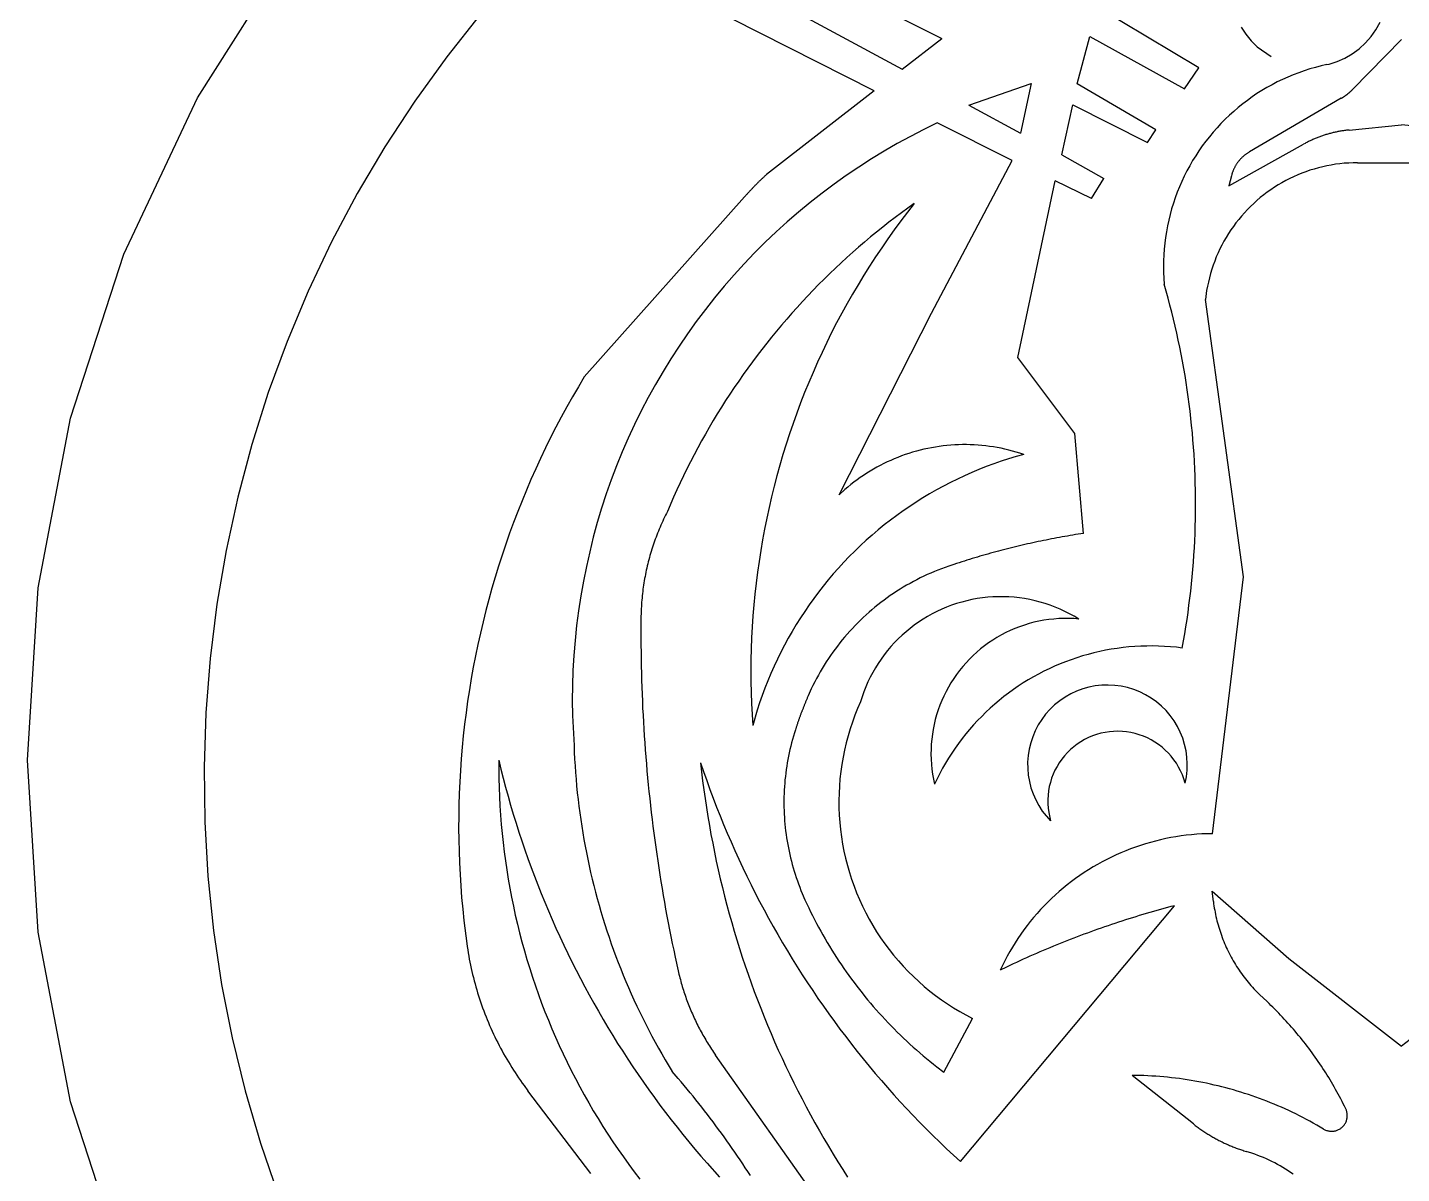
# Model space of a CAD drawing. Extents: x -25 to 325, y -25 to 325.
# Drawn here: x -25 to 150, y 97.4 to 243.3 of the extents above; entities that cross this region are included whole.
import ezdxf

# ---------------------------------------------------------------- set-up
doc = ezdxf.new("R2010")
doc.units = 0
doc.layers.get('0').update_dxf_attribs({"linetype": 'CONTINUOUS'})

msp = doc.modelspace()

# ---------------------------------------------------------------- linework, layer by layer
for p, q in [((70.72657, 252.407257), (91.475021, 241.884842)), ((63.10207, 250.554459), (86.409843, 237.955673)), ((82.850822, 235.196426), (61.090199, 246.225113)), ((124.198479, 238.13649), (111.129311, 245.949066)), ((86.409843, 237.955673), (91.476761, 241.883957)), ((108.695503, 236.102097), (110.316589, 242.123306)), ((110.316589, 242.123306), (122.377182, 235.487335)), ((149.995285, 241.757401), (143.806427, 235.424606)), ((122.377182, 235.487335), (124.198479, 238.13649)), ((140.499146, 238.557755), (140.772903, 238.628723)), ((82.850822, 235.196426), (69.114449, 224.546875)), ((94.90963, 233.385025), (102.843063, 236.144485)), ((102.843063, 236.144485), (101.463341, 229.820724)), ((118.734573, 230.24649), (108.695503, 236.102097)), ((94.90963, 233.385025), (101.463341, 229.820724)), ((106.752289, 227.061279), (108.142303, 233.432144)), ((108.142303, 233.432144), (117.633148, 228.618927)), ((142.328613, 234.2715), (130.651718, 227.45636)), ((100.41581, 226.359222), (90.87175, 231.131271)), ((117.633148, 228.618927), (118.734573, 230.24649)), ((143.339447, 230.227234), (150, 230.871796)), ((156.660553, 230.227234), (150, 230.871796)), ((128.001495, 223.132584), (137.499649, 228.409332)), ((90.137589, 206.904037), (100.41581, 226.359222)), ((106.752289, 227.061279), (112.111649, 224.06279)), ((144.392532, 226.057266), (155.607452, 226.057266)), ((110.522957, 221.508743), (112.111649, 224.06279)), ((128.335678, 224.406616), (128.001495, 223.132584)), ((101.13681, 201.26712), (105.903526, 223.738815)), ((110.522957, 221.508743), (105.903526, 223.738815)), ((45.928459, 198.792313), (66.341652, 221.725891)), ((129.879211, 173.32077), (125.035492, 208.663406)), ((78.391052, 183.778015), (90.137589, 206.904037)), ((108.387772, 191.599182), (101.13681, 201.26712)), ((109.51918, 178.860733), (108.387772, 191.599182)), ((125.915817, 140.622818), (129.879211, 173.32077)), ((125.872063, 133.322128), (135.651779, 124.715981)), ((126.040718, 131.972824), (125.872063, 133.322128)), ((93.819183, 98.871918), (121.087646, 131.449295)), ((135.651779, 124.715981), (150, 113.556252)), ((164.348221, 124.715981), (150, 113.556252)), ((91.709518, 110.271622), (95.38401, 117.095673)), ((76.026192, 93.492157), (62.650311, 112.43528)), ((123.496353, 103.668381), (115.701141, 109.850792)), ((46.75803, 97.35096), (38.743568, 107.892509))]:
    msp.add_line(p, q)
for points in [[(-12.69045, 85.578308), (-19.481606, 106.479385), (-23.599611, 128.066818), (-24.979523, 150.000137), (-23.599577, 171.933472), (-19.481537, 193.520889), (-12.690346, 214.421951), (-3.333107, 234.307053), (8.442612, 252.862564), (22.451101, 269.795898), (38.471436, 284.839935), (56.250969, 297.757507), (75.5093, 308.344818), (95.942719, 316.434967), (117.228981, 321.900299), (139.032379, 324.654694), (161.009079, 324.654663)], [(32.723728, 244.980896), (28.407629, 239.541), (24.343647, 233.910248), (20.540211, 228.100327), (17.005207, 222.123291), (13.745963, 215.991516), (10.76924, 209.717728), (8.081208, 203.314926), (5.687442, 196.796402), (3.592905, 190.175659), (1.801939, 183.466446), (0.318258, 176.682632), (-0.855061, 169.838318), (-1.715585, 162.947693), (-2.261531, 156.025024), (-2.491766, 149.084702), (-2.405813, 142.141068), (-2.00385, 135.208557), (-1.286711, 128.301529), (-0.255882, 121.434319), (1.086499, 114.621147), (2.737648, 107.876144), (4.694143, 101.21331), (6.951926, 94.646446)], [(129.592117, 243.327606), (130.181107, 242.41983), (130.864731, 241.581009), (131.634995, 240.820969), (133.398407, 239.571808)], [(140.772903, 238.628723), (141.804153, 238.956558), (142.793945, 239.393921), (143.730682, 239.935654), (144.603394, 240.575455), (145.401871, 241.305786), (146.116745, 242.118134), (146.73967, 243.00296), (147.263336, 243.949921)], [(140.499146, 238.557755), (139.771942, 238.392151), (139.049728, 238.205994), (138.333084, 237.999405), (137.622589, 237.772583), (136.918823, 237.525696), (136.222336, 237.258942), (135.533707, 236.972519), (134.85347, 236.666687), (134.18219, 236.34169), (133.520386, 235.997772), (132.868622, 235.635208), (132.227402, 235.254303), (131.597244, 234.855362), (130.978668, 234.438705), (130.372147, 234.004669), (129.778183, 233.553604), (129.197266, 233.085861), (128.629852, 232.601837), (128.076385, 232.101898), (127.537338, 231.586456), (127.013123, 231.055939), (126.504173, 230.510757), (126.010895, 229.95137), (125.533684, 229.378204), (125.072929, 228.791718), (124.62899, 228.192413), (124.20224, 227.58075), (123.793007, 226.95723), (123.401634, 226.322342), (123.028427, 225.67662), (122.673698, 225.020554), (122.337715, 224.354691), (122.02076, 223.679581), (121.723083, 222.995728), (121.444931, 222.303726), (121.186523, 221.604095), (120.948067, 220.897415), (120.729752, 220.184265), (120.531754, 219.46521), (120.35424, 218.740814), (120.19735, 218.011688), (120.061211, 217.278397), (119.945923, 216.541534), (119.851593, 215.801697), (119.778282, 215.059494), (119.726067, 214.315506), (119.694969, 213.570328), (119.685028, 212.82457), (119.696251, 212.078827), (119.782127, 210.589783)], [(102.839653, 236.128235), (102.839546, 236.126541), (102.839226, 236.124863), (102.838699, 236.123245), (102.837975, 236.121689), (102.837059, 236.120255), (102.835976, 236.118942), (102.834732, 236.117783), (102.833351, 236.116776), (102.831856, 236.115952), (102.830276, 236.115326), (102.828621, 236.114899), (102.826935, 236.114685), (102.825226, 236.114685), (102.82354, 236.114899), (102.821884, 236.115326), (102.820305, 236.115952), (102.81881, 236.116776), (102.817429, 236.117783), (102.816185, 236.118942), (102.815102, 236.120255), (102.814186, 236.121689), (102.813461, 236.123245), (102.812935, 236.124863), (102.812614, 236.126541), (102.812508, 236.128235), (102.812614, 236.129929), (102.812935, 236.131607), (102.813461, 236.133224), (102.814186, 236.134781), (102.815102, 236.136215), (102.816185, 236.137527), (102.817429, 236.138687), (102.81881, 236.139694), (102.820305, 236.140518), (102.821884, 236.141144), (102.82354, 236.141571), (102.825226, 236.141785), (102.826935, 236.141785), (102.828621, 236.141571), (102.830276, 236.141144), (102.831856, 236.140518), (102.833351, 236.139694), (102.834732, 236.138687), (102.835976, 236.137527), (102.837059, 236.136215), (102.837975, 236.134781), (102.838699, 236.133224), (102.839226, 236.131607), (102.839546, 236.129929), (102.839653, 236.128235)], [(142.328598, 234.2715), (142.360382, 234.290161), (142.392075, 234.309006), (142.423676, 234.328003), (142.45517, 234.347168), (142.486557, 234.366501), (142.517838, 234.385986), (142.549026, 234.405655), (142.580109, 234.425476), (142.611084, 234.445465), (142.641953, 234.465622), (142.672714, 234.485931), (142.703369, 234.506409), (142.733917, 234.527039), (142.764359, 234.547836), (142.794678, 234.568802), (142.82489, 234.58992), (142.854996, 234.611191), (142.884995, 234.632629), (142.914871, 234.654221), (142.944641, 234.675964), (142.974289, 234.697876), (143.00383, 234.719925), (143.033249, 234.742142), (143.062546, 234.764511), (143.091736, 234.787033), (143.120789, 234.809723), (143.149734, 234.83255), (143.178558, 234.85553), (143.20726, 234.878662), (143.23584, 234.901947), (143.264297, 234.925385), (143.292633, 234.948975), (143.320847, 234.972702), (143.348923, 234.996582), (143.376877, 235.020615), (143.404709, 235.044785), (143.432419, 235.069107), (143.459991, 235.093582), (143.487427, 235.118195), (143.51474, 235.14296), (143.541931, 235.167847), (143.568985, 235.192902), (143.595901, 235.218079), (143.622696, 235.243408), (143.649338, 235.268875), (143.675858, 235.294479), (143.70224, 235.320236), (143.728485, 235.346115), (143.754608, 235.372147), (143.806412, 235.424606)], [(90.87175, 231.131271), (89.152718, 230.292496), (87.453926, 229.413498), (85.776299, 228.49472), (84.120773, 227.536697), (82.488266, 226.539948), (80.879684, 225.505035), (79.295921, 224.432541), (77.737854, 223.323029), (76.206345, 222.177155), (74.70224, 220.995514), (73.226387, 219.778793), (71.779587, 218.527649), (70.362656, 217.242783), (68.976379, 215.924911), (67.621513, 214.574753), (66.29882, 213.193069), (65.009033, 211.780609), (63.752865, 210.338181), (62.531013, 208.866562), (61.344154, 207.366592), (60.192944, 205.839081), (59.078026, 204.284882), (58.000019, 202.704865), (56.959518, 201.099884), (55.9571, 199.470856), (54.99332, 197.81868), (54.068714, 196.144257), (53.183796, 194.448532), (52.339058, 192.732437), (51.534966, 190.996918), (50.771961, 189.24295), (50.050476, 187.471512), (49.370907, 185.683563), (48.733627, 183.880096), (48.138996, 182.062134), (47.587341, 180.230682), (47.078968, 178.386734), (46.614155, 176.531326), (46.193165, 174.665497), (45.816231, 172.790268), (45.483562, 170.906677), (45.195339, 169.015778), (44.951725, 167.118607), (44.752857, 165.216248), (44.598839, 163.309708), (44.489765, 161.400085), (44.425686, 159.488419), (44.406643, 157.575775), (44.432648, 155.663208), (44.619743, 151.842117)], [(143.339447, 230.227234), (143.219284, 230.215118), (143.099228, 230.202026), (142.979263, 230.187988), (142.859436, 230.172958), (142.739731, 230.156982), (142.620148, 230.140045), (142.500702, 230.122131), (142.381424, 230.103271), (142.262283, 230.08345), (142.143311, 230.062653), (142.024521, 230.040909), (141.905899, 230.018219), (141.78746, 229.994568), (141.66922, 229.969955), (141.551178, 229.944397), (141.43335, 229.917892), (141.31575, 229.890442), (141.198364, 229.862045), (141.081207, 229.832703), (140.964294, 229.802414), (140.847626, 229.771179), (140.731216, 229.739029), (140.615067, 229.705917), (140.499191, 229.67189), (140.383591, 229.636917), (140.26828, 229.601028), (140.153259, 229.564194), (140.038528, 229.526443), (139.924118, 229.487778), (139.810028, 229.448181), (139.696243, 229.407669), (139.582794, 229.366257), (139.469696, 229.323914), (139.356934, 229.28067), (139.244507, 229.236526), (139.132462, 229.191467), (139.020767, 229.145508), (138.909454, 229.098663), (138.798523, 229.050903), (138.687988, 229.002274), (138.577835, 228.952744), (138.468094, 228.902328), (138.358749, 228.851028), (138.249832, 228.798859), (138.141342, 228.745804), (138.033264, 228.691895), (137.925644, 228.6371), (137.818466, 228.581451), (137.711731, 228.524933), (137.499664, 228.409348)], [(144.392532, 226.057266), (143.83374, 226.049255), (143.275421, 226.025192), (142.718018, 225.985123), (142.161987, 225.929062), (141.607803, 225.857071), (141.055908, 225.769211), (140.50676, 225.665527), (139.960815, 225.546143), (139.418533, 225.411133), (138.880341, 225.260605), (138.346695, 225.094696), (137.818024, 224.913528), (137.294769, 224.71727), (136.777374, 224.506073), (136.266251, 224.280121), (135.76181, 224.039581), (135.264496, 223.784668), (134.774704, 223.515579), (134.292831, 223.232544), (133.81929, 222.935791), (133.354462, 222.625565), (132.898712, 222.302139), (132.452454, 221.965759), (132.016022, 221.616699), (131.589798, 221.255264), (131.174118, 220.881744), (130.769333, 220.496445), (130.375763, 220.099686), (129.993759, 219.691803), (129.623611, 219.273117), (129.26564, 218.843979), (128.92012, 218.404739), (128.587357, 217.955765), (128.267624, 217.497421), (127.961174, 217.03009), (127.668266, 216.554153), (127.389137, 216.070023), (127.124023, 215.578064), (126.873138, 215.078705), (126.636688, 214.572342), (126.414871, 214.059402), (126.20787, 213.540314), (126.015846, 213.015488), (125.838974, 212.485382), (125.677383, 211.950409), (125.531219, 211.411011), (125.400597, 210.867645), (125.285629, 210.320755), (125.186401, 209.770798), (125.035484, 208.663406)], [(130.651718, 227.45636), (130.585464, 227.417007), (130.519836, 227.376633), (130.454834, 227.335266), (130.390472, 227.292892), (130.326767, 227.249527), (130.263748, 227.205185), (130.201416, 227.159882), (130.139786, 227.113632), (130.078888, 227.066422), (130.018707, 227.018295), (129.95929, 226.969238), (129.900635, 226.919266), (129.842743, 226.868408), (129.78566, 226.81665), (129.72937, 226.764023), (129.673889, 226.710541), (129.619247, 226.656204), (129.56546, 226.601044), (129.512512, 226.545044), (129.460449, 226.488251), (129.409256, 226.430649), (129.358963, 226.372269), (129.30957, 226.313126), (129.261108, 226.25322), (129.213562, 226.192581), (129.166962, 226.13121), (129.121307, 226.069138), (129.076614, 226.006363), (129.032898, 225.942917), (128.990173, 225.878784), (128.948425, 225.814026), (128.907684, 225.748611), (128.867966, 225.682587), (128.829269, 225.615952), (128.791595, 225.548737), (128.754959, 225.480942), (128.719376, 225.412582), (128.68486, 225.343704), (128.651398, 225.274292), (128.619019, 225.204361), (128.587708, 225.133957), (128.557495, 225.063065), (128.528381, 224.99173), (128.500366, 224.919937), (128.473465, 224.847733), (128.447678, 224.775131), (128.423004, 224.702118), (128.39946, 224.628754), (128.37706, 224.555023), (128.335678, 224.406601)], [(69.114456, 224.546875), (69.057442, 224.494247), (69.000542, 224.441498), (68.943733, 224.388641), (68.887032, 224.335678), (68.830437, 224.282608), (68.773941, 224.229416), (68.717545, 224.176132), (68.661255, 224.122726), (68.605072, 224.069214), (68.548988, 224.015594), (68.493011, 223.961853), (68.437141, 223.90802), (68.381371, 223.85408), (68.325706, 223.800018), (68.270149, 223.74585), (68.214699, 223.691589), (68.159348, 223.637207), (68.104103, 223.582718), (68.048965, 223.528137), (67.993935, 223.473434), (67.939011, 223.418625), (67.884193, 223.363708), (67.829483, 223.308701), (67.774879, 223.253571), (67.720383, 223.198349), (67.665993, 223.143005), (67.61171, 223.08757), (67.557533, 223.032013), (67.503464, 222.976364), (67.449509, 222.920609), (67.395653, 222.864746), (67.341911, 222.808792), (67.288277, 222.752716), (67.234749, 222.696548), (67.181335, 222.640274), (67.128029, 222.583893), (67.074829, 222.527405), (67.021744, 222.47081), (66.968765, 222.414124), (66.915901, 222.35733), (66.863144, 222.300446), (66.810493, 222.243439), (66.757957, 222.18634), (66.705528, 222.12915), (66.653214, 222.071838), (66.601013, 222.014435), (66.54892, 221.95694), (66.496941, 221.899323), (66.445076, 221.841629), (66.341652, 221.725891)], [(87.935112, 220.853027), (87.12336, 220.2724), (86.318024, 219.682877), (85.519203, 219.084579), (84.726997, 218.477539), (83.94149, 217.861847), (83.162796, 217.237579), (82.390991, 216.604797), (81.626175, 215.963608), (80.868439, 215.314041), (80.117874, 214.656219), (79.374565, 213.990189), (78.638618, 213.316055), (77.910103, 212.633896), (77.189117, 211.943771), (76.475746, 211.245773), (75.770073, 210.540009), (75.072189, 209.826538), (74.382172, 209.105453), (73.700104, 208.376846), (73.026077, 207.640793), (72.360161, 206.8974), (71.702438, 206.146744), (71.052994, 205.388916), (70.411896, 204.624008), (69.779236, 203.852112), (69.155075, 203.073318), (68.539497, 202.287735), (67.932571, 201.495438), (67.334381, 200.696533), (66.744987, 199.891113), (66.164459, 199.079269), (65.59288, 198.261124), (65.030304, 197.436737), (64.476807, 196.606247), (63.932461, 195.769714), (63.397316, 194.927277), (62.871449, 194.07901), (62.354919, 193.225037), (61.847786, 192.365448), (61.350117, 191.500336), (60.861965, 190.629822), (60.383392, 189.753998), (59.914459, 188.872986), (59.455215, 187.986877), (59.005722, 187.095795), (58.566032, 186.199829), (58.136196, 185.299088), (57.716267, 184.393692), (57.306293, 183.483749), (56.516628, 181.651123)], [(87.935104, 220.853043), (87.076088, 219.753433), (86.233139, 218.641449), (85.406425, 217.517349), (84.596123, 216.381363), (83.802406, 215.233719), (83.025444, 214.074661), (82.265396, 212.904449), (81.52243, 211.723328), (80.796692, 210.53154), (80.088341, 209.32933), (79.397522, 208.116959), (78.724396, 206.894684), (78.069084, 205.662766), (77.431732, 204.421448), (76.812485, 203.171021), (76.211456, 201.911713), (75.628784, 200.643814), (75.06459, 199.367599), (74.518997, 198.083313), (73.992104, 196.791245), (73.484039, 195.491653), (72.994904, 194.184814), (72.524796, 192.871017), (72.073822, 191.550537), (71.642075, 190.223633), (71.229652, 188.89061), (70.836624, 187.551727), (70.463089, 186.207275), (70.109116, 184.857544), (69.774788, 183.502823), (69.460167, 182.143387), (69.165329, 180.77951), (68.890327, 179.411499), (68.635231, 178.039658), (68.400078, 176.66423), (68.184929, 175.285553), (67.98983, 173.903885), (67.814819, 172.519531), (67.659927, 171.132782), (67.5252, 169.743927), (67.41066, 168.353271), (67.316322, 166.96109), (67.242218, 165.567673), (67.188362, 164.173355), (67.154762, 162.778381), (67.141426, 161.383072), (67.148361, 159.987717), (67.175552, 158.592606), (67.223015, 157.198044), (67.378662, 154.411667)], [(122.077187, 164.26265), (122.241478, 165.165665), (122.397469, 166.07016), (122.545151, 166.976044), (122.684509, 167.88324), (122.815536, 168.791687), (122.938225, 169.701294), (123.052559, 170.611984), (123.158524, 171.523697), (123.256126, 172.436325), (123.345337, 173.349823), (123.426163, 174.264099), (123.498596, 175.179077), (123.56263, 176.094696), (123.618256, 177.010849), (123.665466, 177.927475), (123.704269, 178.844498), (123.73465, 179.761841), (123.756607, 180.679413), (123.770149, 181.597153), (123.775261, 182.514984), (123.77195, 183.432816), (123.760208, 184.350586), (123.740051, 185.268204), (123.711472, 186.185608), (123.674477, 187.102707), (123.629059, 188.019424), (123.575233, 188.935684), (123.513, 189.85141), (123.44236, 190.766541), (123.363327, 191.680969), (123.275909, 192.594635), (123.180099, 193.507462), (123.07592, 194.419373), (122.963379, 195.330292), (122.842476, 196.240143), (122.713234, 197.148834), (122.575653, 198.056305), (122.429749, 198.962479), (122.275536, 199.867279), (122.113022, 200.770615), (121.942223, 201.672424), (121.763153, 202.572632), (121.575829, 203.471161), (121.380272, 204.36792), (121.176483, 205.262863), (120.9645, 206.155884), (120.744316, 207.046921), (120.515976, 207.935913), (120.27948, 208.822769), (119.78212, 210.589752)], [(45.928452, 198.792297), (45.171684, 197.528091), (44.431919, 196.253876), (43.709282, 194.969864), (43.003914, 193.676285), (42.315929, 192.373367), (41.645462, 191.061371), (40.99263, 189.740494), (40.357544, 188.410995), (39.740326, 187.07312), (39.141079, 185.727081), (38.559917, 184.373154), (37.996944, 183.011551), (37.452259, 181.642532), (36.925957, 180.266342), (36.418137, 178.883224), (35.928886, 177.493439), (35.458298, 176.097214), (35.006451, 174.694809), (34.573425, 173.286484), (34.159306, 171.872498), (33.764164, 170.453064), (33.388065, 169.028488), (33.031086, 167.598984), (32.693283, 166.164841), (32.374722, 164.726303), (32.075455, 163.283615), (31.79554, 161.837051), (31.535025, 160.386871), (31.293957, 158.933334), (31.07238, 157.4767), (30.870333, 156.017227), (30.687853, 154.555176), (30.524973, 153.090805), (30.38172, 151.62439), (30.258123, 150.156189), (30.154202, 148.686462), (30.069975, 147.215485), (30.005459, 145.7435), (29.960665, 144.270782), (29.9356, 142.797607), (29.930271, 141.324219), (29.944675, 139.850906), (29.978813, 138.377899), (30.032679, 136.905487), (30.106258, 135.433929), (30.199545, 133.963501), (30.312517, 132.494446), (30.445154, 131.027023), (30.597437, 129.561523), (30.960781, 126.637543)], [(101.884132, 188.917145), (101.413391, 189.072357), (100.939445, 189.217499), (100.462509, 189.352478), (99.982796, 189.477249), (99.500534, 189.591736), (99.01593, 189.695908), (98.529221, 189.789719), (98.040611, 189.873093), (97.550339, 189.94603), (97.058617, 190.008484), (96.565674, 190.06041), (96.071732, 190.101807), (95.577026, 190.132645), (95.081772, 190.152908), (94.586197, 190.162598), (94.090523, 190.161697), (93.594986, 190.150223), (93.099808, 190.128159), (92.605209, 190.095535), (92.111427, 190.052353), (91.618675, 189.998642), (91.127182, 189.934418), (90.637177, 189.859711), (90.148872, 189.774551), (89.662498, 189.678986), (89.178284, 189.573074), (88.696434, 189.456833), (88.217178, 189.330322), (87.74073, 189.193619), (87.267319, 189.046768), (86.797142, 188.889847), (86.330421, 188.722916), (85.867378, 188.546051), (85.408218, 188.35936), (84.953148, 188.162888), (84.502373, 187.956741), (84.056107, 187.741028), (83.614548, 187.515839), (83.177902, 187.281265), (82.746361, 187.037415), (82.320129, 186.784409), (81.899391, 186.522369), (81.484352, 186.251389), (81.075188, 185.971619), (80.672096, 185.683182), (80.275253, 185.386185), (79.884842, 185.080795), (79.501038, 184.767136), (79.124023, 184.445343), (78.391052, 183.778015)], [(101.884125, 188.91713), (100.920097, 188.645645), (99.961815, 188.354523), (99.009689, 188.043884), (98.064102, 187.713852), (97.125458, 187.364563), (96.194145, 186.99617), (95.270561, 186.60881), (94.35508, 186.202667), (93.44809, 185.777908), (92.549965, 185.334686), (91.661087, 184.873215), (90.781822, 184.393677), (89.912537, 183.896271), (89.053604, 183.38121), (88.205368, 182.848694), (87.368195, 182.298965), (86.542435, 181.732239), (85.728424, 181.148758), (84.926506, 180.548767), (84.137016, 179.93251), (83.360283, 179.300247), (82.596634, 178.652252), (81.846382, 177.98877), (81.109848, 177.31012), (80.387337, 176.616547), (79.679153, 175.908356), (78.98558, 175.185837), (78.306923, 174.449295), (77.643456, 173.699051), (76.995453, 172.935394), (76.363197, 172.158661), (75.746948, 171.369171), (75.146957, 170.567261), (74.563477, 169.753235), (73.99675, 168.927475), (73.447021, 168.090302), (72.914513, 167.242065), (72.399445, 166.383133), (71.902046, 165.513855), (71.422508, 164.634583), (70.961037, 163.745697), (70.51783, 162.84758), (70.093063, 161.940582), (69.68692, 161.025085), (69.299576, 160.101501), (68.931183, 159.170181), (68.581894, 158.231537), (68.251862, 157.285934), (67.941223, 156.333801), (67.378677, 154.411667)], [(56.516632, 181.651138), (56.391273, 181.406647), (56.268162, 181.161011), (56.147301, 180.914261), (56.028709, 180.666412), (55.912392, 180.417496), (55.798359, 180.167526), (55.686619, 179.916519), (55.577183, 179.66449), (55.470058, 179.411469), (55.365257, 179.157486), (55.262787, 178.902557), (55.162655, 178.646698), (55.064873, 178.389923), (54.969444, 178.132278), (54.876377, 177.873764), (54.785683, 177.614395), (54.697369, 177.354218), (54.611443, 177.093246), (54.527908, 176.831497), (54.446774, 176.568985), (54.36805, 176.305756), (54.291737, 176.041809), (54.217846, 175.777176), (54.146381, 175.511871), (54.077351, 175.245926), (54.010757, 174.979355), (53.946609, 174.712204), (53.884911, 174.444458), (53.825665, 174.176163), (53.768883, 173.907333), (53.714561, 173.638), (53.662708, 173.368179), (53.613331, 173.0979), (53.566429, 172.827179), (53.522011, 172.55603), (53.480076, 172.2845), (53.440632, 172.012589), (53.403679, 171.740326), (53.369221, 171.467728), (53.337257, 171.194839), (53.3078, 170.921661), (53.280842, 170.648239), (53.25639, 170.374573), (53.234447, 170.100693), (53.215012, 169.826614), (53.198086, 169.552383), (53.183674, 169.278), (53.171776, 169.00351), (53.162392, 168.728912), (53.151173, 168.179688)], [(109.519165, 178.860748), (109.176254, 178.808365), (108.833534, 178.754791), (108.490997, 178.700043), (108.148651, 178.644089), (107.806496, 178.58696), (107.464546, 178.528641), (107.122803, 178.469131), (106.781265, 178.408447), (106.439941, 178.346573), (106.098839, 178.283524), (105.75795, 178.219269), (105.41729, 178.153854), (105.076859, 178.08725), (104.736656, 178.01947), (104.39669, 177.9505), (104.056969, 177.880356), (103.717499, 177.809036), (103.378273, 177.736542), (103.039299, 177.662857), (102.700584, 177.588013), (102.362129, 177.511978), (102.023941, 177.434784), (101.68602, 177.356415), (101.348381, 177.276871), (101.011009, 177.196152), (100.673927, 177.114273), (100.337128, 177.031219), (100.000626, 176.947006), (99.664406, 176.861618), (99.328491, 176.77507), (98.992882, 176.687347), (98.65757, 176.598465), (98.322578, 176.508423), (97.987892, 176.417221), (97.653534, 176.324844), (97.319489, 176.231323), (96.985771, 176.136642), (96.65239, 176.040802), (96.319344, 175.943802), (95.986626, 175.845657), (95.654259, 175.746353), (95.322235, 175.645889), (94.990562, 175.544281), (94.659248, 175.441528), (94.328285, 175.337631), (93.997688, 175.232574), (93.667458, 175.126373), (93.337601, 175.019028), (93.008118, 174.910538), (92.350395, 174.69017)], [(92.350388, 174.69017), (91.885674, 174.528412), (91.423676, 174.359055), (90.964516, 174.182144), (90.508316, 173.997726), (90.055206, 173.805847), (89.605309, 173.606567), (89.158737, 173.399948), (88.715614, 173.18602), (88.276054, 172.964844), (87.840187, 172.736496), (87.408119, 172.501038), (86.979973, 172.258514), (86.555862, 172.009003), (86.135902, 171.752563), (85.720207, 171.489273), (85.308884, 171.219208), (84.902046, 170.942429), (84.499802, 170.659012), (84.102257, 170.369034), (83.709526, 170.072586), (83.321709, 169.76973), (82.938911, 169.460556), (82.561234, 169.145142), (82.188782, 168.823578), (81.821655, 168.495941), (81.459953, 168.162323), (81.103767, 167.82283), (80.753197, 167.477539), (80.40834, 167.126541), (80.06929, 166.769943), (79.73613, 166.407822), (79.408951, 166.040283), (79.087852, 165.667435), (78.772903, 165.289368), (78.464203, 164.906189), (78.161827, 164.51799), (77.86586, 164.124893), (77.576378, 163.72699), (77.293465, 163.324402), (77.017189, 162.917221), (76.747635, 162.505554), (76.484863, 162.089523), (76.228951, 161.66925), (75.979965, 161.244827), (75.737976, 160.816391), (75.503044, 160.384033), (75.275238, 159.947876), (75.054619, 159.508041), (74.84124, 159.064651), (74.43647, 158.16774)], [(108.90551, 167.956268), (108.327591, 168.30394), (107.737473, 168.630493), (107.135941, 168.935501), (106.523781, 169.218567), (105.901779, 169.479309), (105.27076, 169.717392), (104.631546, 169.93251), (103.98497, 170.124374), (103.331879, 170.292725), (102.673134, 170.437378), (102.009583, 170.558105), (101.34211, 170.654755), (100.67157, 170.727219), (99.998856, 170.775406), (99.324829, 170.799225), (98.650391, 170.79866), (97.97641, 170.773712), (97.30378, 170.724411), (96.633362, 170.650833), (95.966049, 170.553055), (95.302704, 170.431229), (94.644196, 170.285477), (93.991386, 170.116028), (93.345139, 169.923096), (92.706284, 169.706909), (92.075661, 169.467773), (91.454094, 169.205994), (90.8424, 168.921906), (90.241379, 168.615891), (89.65181, 168.288361), (89.074471, 167.939713), (88.510109, 167.570419), (87.959473, 167.180969), (87.423279, 166.771866), (86.902222, 166.343658), (86.396988, 165.896866), (85.908241, 165.432114), (85.436607, 164.949997), (84.982719, 164.451141), (84.547165, 163.936203), (84.130516, 163.405853), (83.733307, 162.860779), (83.356064, 162.301697), (82.999283, 161.729355), (82.663429, 161.144485), (82.348938, 160.547852), (82.056229, 159.940247), (81.785667, 159.322449), (81.537628, 158.695267), (81.110367, 157.416122)], [(53.151173, 168.179718), (53.143173, 167.290298), (53.139221, 166.400848), (53.13932, 165.511398), (53.143463, 164.621948), (53.151657, 163.732529), (53.163902, 162.843155), (53.180191, 161.953842), (53.200527, 161.064621), (53.224911, 160.175507), (53.253342, 159.286499), (53.28582, 158.397644), (53.322342, 157.508926), (53.362907, 156.620407), (53.407516, 155.732071), (53.456169, 154.843933), (53.508862, 153.956039), (53.565598, 153.068405), (53.626373, 152.18103), (53.691185, 151.29393), (53.760033, 150.40715), (53.832916, 149.520676), (53.909836, 148.634552), (53.990788, 147.748795), (54.075768, 146.863403), (54.16478, 145.978409), (54.257816, 145.093842), (54.354877, 144.209686), (54.455963, 143.326004), (54.561069, 142.44278), (54.670197, 141.560043), (54.783337, 140.677811), (54.900494, 139.796097), (55.021664, 138.914932), (55.146839, 138.034332), (55.276024, 137.154312), (55.40921, 136.274872), (55.546402, 135.396072), (55.687588, 134.517883), (55.832771, 133.640366), (55.981945, 132.763504), (56.135113, 131.887329), (56.292263, 131.011871), (56.453396, 130.137131), (56.618511, 129.263138), (56.787598, 128.389893), (56.960663, 127.517441), (57.137695, 126.645782), (57.318691, 125.774933), (57.503651, 124.904922), (57.885399, 123.167633)], [(108.90551, 167.956268), (108.268578, 168.004379), (107.630302, 168.028824), (106.991562, 168.029572), (106.353233, 168.006638), (105.716187, 167.960022), (105.081314, 167.889816), (104.449486, 167.796097), (103.821564, 167.679001), (103.198425, 167.538696), (102.58091, 167.375381), (101.969887, 167.189255), (101.366188, 166.980591), (100.770645, 166.74968), (100.184074, 166.496826), (99.6073, 166.222397), (99.041092, 165.926758), (98.486244, 165.610306), (97.94352, 165.273499), (97.413666, 164.916779), (96.897408, 164.540649), (96.395454, 164.14563), (95.908508, 163.732269), (95.437233, 163.301117), (94.982269, 162.852783), (94.544258, 162.387878), (94.123795, 161.907043), (93.721458, 161.410934), (93.337799, 160.900238), (92.973358, 160.375671), (92.628624, 159.837952), (92.304077, 159.287796), (92.00016, 158.725983), (91.7173, 158.15329), (91.455879, 157.570496), (91.216255, 156.978409), (90.998772, 156.377823), (90.803711, 155.769592), (90.631348, 155.154541), (90.481918, 154.533524), (90.355637, 153.907394), (90.25267, 153.277008), (90.173157, 152.643234), (90.117218, 152.006943), (90.084915, 151.369019), (90.076309, 150.730331), (90.091393, 150.091766), (90.130165, 149.454193), (90.192558, 148.818512), (90.278488, 148.185577), (90.52047, 146.931442)], [(122.077194, 164.26268), (121.327042, 164.352646), (120.574875, 164.423935), (119.821175, 164.476501), (119.066406, 164.510315), (118.31102, 164.525345), (117.555496, 164.521606), (116.800308, 164.499069), (116.045906, 164.457779), (115.292763, 164.397736), (114.541344, 164.319), (113.792114, 164.221588), (113.045547, 164.105591), (112.302086, 163.971069), (111.562202, 163.818115), (110.826347, 163.64679), (110.094978, 163.457245), (109.368553, 163.249557), (108.647514, 163.023895), (107.932304, 162.780365), (107.223373, 162.519119), (106.521156, 162.240341), (105.826088, 161.944199), (105.138596, 161.630844), (104.459106, 161.300522), (103.78804, 160.953384), (103.125809, 160.589691), (102.472832, 160.209625), (101.829498, 159.813461), (101.196213, 159.401413), (100.573372, 158.973755), (99.961349, 158.530746), (99.360535, 158.072647), (98.771294, 157.599762), (98.193993, 157.112381), (97.628983, 156.610779), (97.076622, 156.095291), (96.537247, 155.566238), (96.011192, 155.023941), (95.498779, 154.468719), (95.000328, 153.90094), (94.516151, 153.320938), (94.046539, 152.72908), (93.591789, 152.125732), (93.152184, 151.511276), (92.727982, 150.886063), (92.319458, 150.250504), (91.926865, 149.60498), (91.550438, 148.949905), (91.190414, 148.28566), (90.520493, 146.931442)], [(122.447197, 147.068924), (122.603157, 147.881302), (122.692543, 148.703674), (122.714767, 149.530594), (122.669678, 150.356583), (122.557571, 151.176178), (122.379196, 151.983932), (122.135735, 152.774506), (121.828796, 153.542679), (121.460411, 154.28334), (121.03302, 154.991592), (120.549454, 155.66275), (120.012917, 156.292374), (119.426964, 156.876282), (118.795471, 157.410614), (118.12262, 157.891815), (117.412872, 158.316727), (116.670929, 158.68251), (115.901688, 158.986771), (115.11026, 159.227463), (114.301888, 159.403), (113.481911, 159.512238), (112.655769, 159.554428), (111.828934, 159.529312), (111.006874, 159.437042), (110.195045, 159.278244), (109.398811, 159.05394), (108.623459, 158.765656), (107.874107, 158.415268), (107.155731, 158.005127), (106.473091, 157.537918), (105.830688, 157.016754), (105.232796, 156.445068), (104.683365, 155.826675), (104.186043, 155.165649), (103.74411, 154.46637), (103.360504, 153.73349), (103.037758, 152.971832), (102.778008, 152.186447), (102.582985, 151.382553), (102.453972, 150.565445), (102.39183, 149.74057), (102.396957, 148.913376), (102.469337, 148.089325), (102.608475, 147.273895), (102.813461, 146.472473), (103.082932, 145.690384), (103.415108, 144.932785), (103.807777, 144.204712), (104.258354, 143.510971), (105.320908, 142.244629)], [(74.436478, 158.16774), (74.40078, 158.084839), (74.365227, 158.001862), (74.329834, 157.918823), (74.294594, 157.835724), (74.259506, 157.752548), (74.224571, 157.669312), (74.189796, 157.586014), (74.155167, 157.502655), (74.120697, 157.419235), (74.086372, 157.335739), (74.052208, 157.252197), (74.018196, 157.168579), (73.984344, 157.0849), (73.950638, 157.00116), (73.917091, 156.917358), (73.883698, 156.833496), (73.850464, 156.749573), (73.817375, 156.665588), (73.784447, 156.581543), (73.751671, 156.497437), (73.719055, 156.413269), (73.686592, 156.329041), (73.654282, 156.244751), (73.622131, 156.160416), (73.590134, 156.076004), (73.558296, 155.991531), (73.526611, 155.907013), (73.495079, 155.822433), (73.463707, 155.737793), (73.432487, 155.653091), (73.401428, 155.568344), (73.370522, 155.483536), (73.339775, 155.398666), (73.309181, 155.313736), (73.278748, 155.22876), (73.248474, 155.143723), (73.218353, 155.058624), (73.188385, 154.97348), (73.158577, 154.888275), (73.128929, 154.803024), (73.099434, 154.717697), (73.070099, 154.632339), (73.040924, 154.546921), (73.011902, 154.461441), (72.98304, 154.375916), (72.954338, 154.290329), (72.925789, 154.204697), (72.8974, 154.119019), (72.869171, 154.033279), (72.813164, 153.861588)], [(81.110367, 157.416107), (80.73999, 156.566589), (80.395302, 155.706329), (80.07663, 154.836105), (79.784248, 153.956696), (79.518425, 153.068893), (79.279404, 152.173508), (79.067398, 151.271347), (78.882591, 150.36322), (78.725166, 149.449951), (78.595253, 148.532364), (78.492973, 147.611282), (78.418419, 146.687546), (78.371658, 145.761978), (78.35273, 144.835434), (78.361656, 143.908737), (78.39843, 142.982727), (78.463005, 142.058243), (78.555344, 141.136108), (78.675339, 140.217163), (78.822906, 139.302246), (78.997894, 138.392181), (79.200157, 137.487778), (79.429497, 136.589874), (79.685722, 135.699249), (79.968597, 134.816742), (80.277863, 133.943115), (80.613243, 133.079193), (80.974426, 132.225739), (81.361099, 131.383514), (81.772911, 130.553299), (82.20948, 129.735825), (82.670418, 128.931854), (83.155312, 128.14209), (83.663712, 127.367249), (84.195175, 126.608032), (84.749207, 125.865135), (85.325317, 125.139229), (85.922981, 124.430954), (86.541656, 123.740967), (87.180786, 123.069878), (87.839798, 122.418297), (88.518089, 121.786819), (89.215057, 121.17601), (89.930054, 120.586418), (90.662445, 120.018585), (91.411568, 119.473015), (92.17675, 118.950203), (92.957298, 118.450623), (93.752502, 117.974724), (95.384003, 117.095673)], [(72.813156, 153.861588), (72.681976, 153.446686), (72.556839, 153.029938), (72.437752, 152.61142), (72.324745, 152.191208), (72.21785, 151.769409), (72.117081, 151.3461), (72.022469, 150.921371), (71.934021, 150.495316), (71.851761, 150.068024), (71.775711, 149.639587), (71.705879, 149.210098), (71.642288, 148.779633), (71.584946, 148.348297), (71.533859, 147.916168), (71.489052, 147.483337), (71.450531, 147.049911), (71.418297, 146.615967), (71.392357, 146.18161), (71.372726, 145.746918), (71.359398, 145.311981), (71.352379, 144.876907), (71.351669, 144.441772), (71.357277, 144.006668), (71.369194, 143.571686), (71.387413, 143.136932), (71.411942, 142.702499), (71.442764, 142.268448), (71.479881, 141.8349), (71.523285, 141.401932), (71.57296, 140.96965), (71.628906, 140.538116), (71.691101, 140.107452), (71.759537, 139.677734), (71.83419, 139.249039), (71.915062, 138.821487), (72.002129, 138.395157), (72.095367, 137.970123), (72.194756, 137.546494), (72.300285, 137.124344), (72.411919, 136.703766), (72.529648, 136.284866), (72.653435, 135.867706), (72.783264, 135.452393), (72.919106, 135.039001), (73.060921, 134.627625), (73.208694, 134.218338), (73.362389, 133.811249), (73.521965, 133.406433), (73.687401, 133.003967), (74.035698, 132.206451)], [(122.447197, 147.068954), (122.287903, 147.598083), (122.096069, 148.116302), (121.872437, 148.621613), (121.617859, 149.112061), (121.333336, 149.58577), (121.019951, 150.040894), (120.678917, 150.475693), (120.311546, 150.888489), (119.919258, 151.277664), (119.503571, 151.641754), (119.066086, 151.979324), (118.608482, 152.289093), (118.132538, 152.569855), (117.640083, 152.820526), (117.133011, 153.040146), (116.613289, 153.227859), (116.082909, 153.38295), (115.54393, 153.504822), (114.998421, 153.592987), (114.448494, 153.647125), (113.896263, 153.667023), (113.343864, 153.652603), (112.793427, 153.603912), (112.247078, 153.521149), (111.706917, 153.404633), (111.175026, 153.254807), (110.653465, 153.07225), (110.144241, 152.857666), (109.649323, 152.611893), (109.170616, 152.335861), (108.709969, 152.03064), (108.269157, 151.697418), (107.849884, 151.337479), (107.453758, 150.952209), (107.082321, 150.543076), (106.736992, 150.111679), (106.419113, 149.659683), (106.129898, 149.188828), (105.870483, 148.700912), (105.641846, 148.197845), (105.444885, 147.681549), (105.280357, 147.154037), (105.148888, 146.61731), (105.050995, 146.073471), (104.987053, 145.524582), (104.957306, 144.972809), (104.961868, 144.420242), (105.000725, 143.869019), (105.073723, 143.321274), (105.3209, 142.244644)], [(44.619732, 151.842117), (44.653549, 150.983963), (44.696049, 150.126175), (44.747219, 149.26886), (44.80706, 148.412125), (44.875565, 147.556015), (44.952724, 146.700653), (45.038532, 145.846115), (45.13298, 144.992493), (45.236057, 144.139877), (45.347752, 143.28833), (45.468056, 142.437958), (45.596954, 141.588852), (45.734436, 140.741104), (45.880486, 139.894775), (46.035084, 139.049973), (46.198223, 138.206772), (46.369884, 137.365265), (46.550045, 136.525543), (46.738693, 135.687683), (46.935806, 134.851776), (47.141365, 134.017899), (47.355347, 133.186157), (47.577728, 132.356613), (47.808495, 131.529358), (48.047611, 130.704483), (48.295063, 129.882065), (48.550819, 129.062195), (48.814854, 128.244965), (49.087143, 127.430428), (49.367661, 126.618698), (49.656368, 125.809845), (49.953247, 125.003952), (50.258259, 124.201111), (50.571381, 123.40139), (50.89257, 122.604874), (51.221802, 121.811653), (51.559044, 121.021797), (51.904255, 120.235397), (52.257401, 119.45253), (52.61845, 118.673271), (52.987362, 117.897705), (53.364098, 117.125916), (53.748623, 116.357971), (54.140896, 115.593956), (54.540878, 114.833946), (54.948528, 114.078026), (55.3638, 113.326263), (55.786655, 112.578743), (56.217052, 111.835541), (57.100433, 110.362129)], [(35.030106, 150), (35.027431, 148.829254), (35.040718, 147.658585), (35.069962, 146.488205), (35.115158, 145.318329), (35.176296, 144.149185), (35.253368, 142.980988), (35.346359, 141.813934), (35.45525, 140.64827), (35.580021, 139.484192), (35.720654, 138.32193), (35.877113, 137.161682), (36.049377, 136.003693), (36.237408, 134.848145), (36.441177, 133.695267), (36.660645, 132.545273), (36.895767, 131.398392), (37.146503, 130.254807), (37.412804, 129.114746), (37.694626, 127.978432), (37.991909, 126.846062), (38.3046, 125.71785), (38.632645, 124.594009), (38.975979, 123.474739), (39.334538, 122.360252), (39.70826, 121.250763), (40.097069, 120.146469), (40.500896, 119.047577), (40.91967, 117.954292), (41.353306, 116.866814), (41.801727, 115.785355), (42.264851, 114.710106), (42.742588, 113.641273), (43.234852, 112.579048), (43.74155, 111.523636), (44.262589, 110.475227), (44.797871, 109.434021), (45.347298, 108.400208), (45.91077, 107.373978), (46.488174, 106.35553), (47.079414, 105.345039), (47.684372, 104.342712), (48.302937, 103.348724), (48.934994, 102.363258), (49.580429, 101.386497), (50.23912, 100.418633), (50.910942, 99.459831), (51.595772, 98.510277), (52.293484, 97.570152), (53.003948, 96.639626)], [(35.030113, 150), (35.311741, 148.842773), (35.604839, 147.688385), (35.909382, 146.536972), (36.225338, 145.388641), (36.552673, 144.243484), (36.891357, 143.101654), (37.24136, 141.963226), (37.602642, 140.828339), (37.97517, 139.697083), (38.35891, 138.569595), (38.753819, 137.445953), (39.159863, 136.326294), (39.576996, 135.210724), (40.005184, 134.09935), (40.444378, 132.992264), (40.894539, 131.889618), (41.355621, 130.791473), (41.827583, 129.697968), (42.310371, 128.609192), (42.803944, 127.525269), (43.30825, 126.446297), (43.823238, 125.372383), (44.348862, 124.303635), (44.885063, 123.24015), (45.431797, 122.182045), (45.989002, 121.129417), (46.556629, 120.082375), (47.134621, 119.041008), (47.722919, 118.00544), (48.321465, 116.975754), (48.930202, 115.952065), (49.549072, 114.934464), (50.178005, 113.923058), (50.816952, 112.917938), (51.465839, 111.919212), (52.124607, 110.926979), (52.79319, 109.94133), (53.471523, 108.962372), (54.159538, 107.990189), (54.85717, 107.024879), (55.564346, 106.066544), (56.281002, 105.115273), (57.007061, 104.171165), (57.742455, 103.234306), (58.48711, 102.304794), (59.240955, 101.382721), (60.003918, 100.46817), (60.775913, 99.561241), (61.556877, 98.662018), (63.145458, 96.886963)], [(60.739056, 149.661407), (60.866196, 148.515198), (61.004345, 147.370255), (61.153488, 146.2267), (61.313618, 145.084625), (61.484711, 143.944138), (61.666759, 142.805344), (61.859745, 141.668365), (62.063648, 140.533295), (62.278446, 139.400223), (62.504128, 138.269272), (62.740665, 137.140549), (62.988041, 136.014145), (63.246231, 134.890182), (63.515209, 133.768738), (63.794952, 132.649933), (64.085434, 131.533875), (64.386627, 130.420654), (64.698509, 129.310379), (65.021042, 128.203156), (65.354202, 127.099083), (65.69796, 125.99826), (66.052277, 124.900795), (66.417122, 123.806786), (66.792473, 122.716331), (67.178276, 121.629532), (67.574516, 120.546494), (67.98114, 119.467316), (68.398117, 118.39209), (68.825409, 117.320923), (69.26297, 116.253914), (69.71077, 115.191162), (70.168762, 114.132759), (70.636909, 113.078804), (71.115158, 112.029396), (71.60347, 110.984634), (72.101799, 109.944618), (72.610107, 108.909431), (73.128334, 107.879189), (73.656441, 106.853966), (74.194374, 105.833862), (74.742081, 104.818977), (75.299522, 103.80941), (75.866638, 102.805244), (76.443375, 101.806572), (77.029686, 100.813484), (77.625519, 99.82608), (78.230804, 98.844452), (78.845505, 97.868683), (79.469543, 96.898865)], [(60.739067, 149.661392), (61.124977, 148.523575), (61.522259, 147.389679), (61.930878, 146.259811), (62.350784, 145.134094), (62.78194, 144.01265), (63.224304, 142.895569), (63.67783, 141.782959), (64.142471, 140.674973), (64.618187, 139.571671), (65.104927, 138.473206), (65.602631, 137.379654), (66.111267, 136.291138), (66.630775, 135.207779), (67.161102, 134.129684), (67.702194, 133.056931), (68.254005, 131.98967), (68.816475, 130.927979), (69.389542, 129.871964), (69.973152, 128.821747), (70.567253, 127.777428), (71.171776, 126.739113), (71.786667, 125.706894), (72.411858, 124.680885), (73.047295, 123.661194), (73.692909, 122.647911), (74.348633, 121.641144), (75.014404, 120.640991), (75.690155, 119.647552), (76.375824, 118.660934), (77.071335, 117.681229), (77.776619, 116.708534), (78.491608, 115.74295), (79.216225, 114.784576), (79.950401, 113.833496), (80.694069, 112.889824), (81.447144, 111.953644), (82.209549, 111.025047), (82.981224, 110.104134), (83.76207, 109.190994), (84.552025, 108.285713), (85.351006, 107.38839), (86.158928, 106.499107), (86.975716, 105.617958), (87.801285, 104.745041), (88.635551, 103.880424), (89.478432, 103.024208), (90.329842, 102.176468), (91.189697, 101.337296), (92.057915, 100.506783), (93.819199, 98.871918)], [(125.915817, 140.622833), (125.250809, 140.611481), (124.586212, 140.585388), (123.922363, 140.544571), (123.259575, 140.489029), (122.598183, 140.418823), (121.938515, 140.333969), (121.280884, 140.234528), (120.625626, 140.120514), (119.973053, 139.992004), (119.323486, 139.84906), (118.677254, 139.691757), (118.03466, 139.520157), (117.396034, 139.334351), (116.761681, 139.134445), (116.13192, 138.920517), (115.507057, 138.692688), (114.88739, 138.45105), (114.273239, 138.19574), (113.664894, 137.92688), (113.06266, 137.644608), (112.466843, 137.349045), (111.877716, 137.040344), (111.295578, 136.718658), (110.720718, 136.384155), (110.153412, 136.036987), (109.593941, 135.677338), (109.04258, 135.305359), (108.499603, 134.921249), (107.965279, 134.525208), (107.439857, 134.117401), (106.923607, 133.698059), (106.416786, 133.26738), (105.919632, 132.825562), (105.432396, 132.372833), (104.955315, 131.909409), (104.488625, 131.435532), (104.032555, 130.951416), (103.587334, 130.457321), (103.153168, 129.953476), (102.730286, 129.440125), (102.318886, 128.917526), (101.919167, 128.385925), (101.531342, 127.845604), (101.155579, 127.296822), (100.792076, 126.739838), (100.441017, 126.174934), (100.102562, 125.602386), (99.776886, 125.022476), (99.464142, 124.435486), (98.878067, 123.241409)], [(74.035698, 132.206467), (74.269012, 131.699356), (74.507332, 131.194565), (74.750626, 130.692154), (74.998863, 130.192169), (75.252037, 129.694672), (75.510109, 129.199692), (75.773064, 128.707275), (76.040871, 128.217499), (76.313499, 127.730385), (76.590935, 127.245995), (76.873138, 126.764366), (77.160088, 126.285545), (77.451759, 125.809586), (77.748108, 125.336533), (78.049126, 124.866432), (78.354774, 124.399323), (78.665016, 123.935265), (78.979836, 123.474289), (79.299187, 123.016449), (79.623055, 122.561783), (79.951393, 122.110344), (80.28418, 121.66217), (80.621376, 121.217308), (80.962952, 120.775795), (81.308876, 120.337677), (81.659111, 119.903008), (82.013618, 119.471809), (82.372375, 119.044144), (82.735344, 118.620041), (83.102478, 118.199539), (83.473755, 117.782692), (83.849129, 117.369537), (84.228561, 116.960106), (84.61203, 116.554443), (84.999481, 116.152588), (85.390892, 115.754585), (85.786209, 115.360466), (86.185402, 114.970276), (86.588432, 114.584045), (86.995262, 114.20182), (87.405846, 113.823631), (87.820152, 113.449516), (88.238129, 113.079514), (88.659737, 112.713661), (89.084946, 112.35199), (89.51371, 111.994537), (89.945976, 111.641342), (90.381714, 111.292435), (90.820885, 110.947853), (91.709518, 110.271637)], [(121.087646, 131.449295), (120.637901, 131.331039), (120.188622, 131.211044), (119.739807, 131.08931), (119.291466, 130.965836), (118.843613, 130.840622), (118.39624, 130.713669), (117.949371, 130.584991), (117.502998, 130.45459), (117.057137, 130.322449), (116.611794, 130.188583), (116.166969, 130.052994), (115.722672, 129.91568), (115.278908, 129.776642), (114.835693, 129.635895), (114.393021, 129.493423), (113.950912, 129.349243), (113.509361, 129.203354), (113.068375, 129.05574), (112.627968, 128.906433), (112.188141, 128.755417), (111.748901, 128.602692), (111.310265, 128.448273), (110.872223, 128.292145), (110.434792, 128.134323), (109.997971, 127.974815), (109.561775, 127.813614), (109.126213, 127.650719), (108.691277, 127.486145), (108.256981, 127.319878), (107.823341, 127.151932), (107.39035, 126.982307), (106.958015, 126.811005), (106.526352, 126.638031), (106.095367, 126.463387), (105.665054, 126.287071), (105.235435, 126.109085), (104.806503, 125.929443), (104.378273, 125.748138), (103.950752, 125.56517), (103.523933, 125.380554), (103.097839, 125.194283), (102.672478, 125.006355), (102.247841, 124.816788), (101.823936, 124.62558), (101.400795, 124.432724), (100.978394, 124.238235), (100.55674, 124.042107), (100.135857, 123.844345), (99.715744, 123.644958), (98.878052, 123.241394)], [(126.040718, 131.972824), (126.076859, 131.699051), (126.116783, 131.425812), (126.160469, 131.153137), (126.207916, 130.881104), (126.259117, 130.609756), (126.314056, 130.339127), (126.372726, 130.06929), (126.43512, 129.800293), (126.501221, 129.532166), (126.571022, 129.264999), (126.644493, 128.99881), (126.721642, 128.733658), (126.802444, 128.469604), (126.886879, 128.20668), (126.974945, 127.944954), (127.066605, 127.684471), (127.161858, 127.425278), (127.260681, 127.167419), (127.36306, 126.91095), (127.468964, 126.655922), (127.578377, 126.402382), (127.691284, 126.150375), (127.807655, 125.899948), (127.927483, 125.651154), (128.05072, 125.404045), (128.177368, 125.158653), (128.307388, 124.915031), (128.440765, 124.673233), (128.577454, 124.433296), (128.717453, 124.195274), (128.860733, 123.959206), (129.007248, 123.725136), (129.156982, 123.493111), (129.309906, 123.263176), (129.465988, 123.035378), (129.625198, 122.809753), (129.787521, 122.586342), (129.952896, 122.365204), (130.121323, 122.146362), (130.29274, 121.929871), (130.467148, 121.715767), (130.644485, 121.504097), (130.824722, 121.294891), (131.007843, 121.088188), (131.193787, 120.884041), (131.382538, 120.682472), (131.574066, 120.483536), (131.768311, 120.287262), (131.96524, 120.093689), (132.367096, 119.714737)], [(30.960781, 126.637573), (31.017746, 126.239265), (31.078714, 125.841545), (31.143681, 125.444466), (31.212637, 125.04805), (31.285578, 124.652359), (31.362495, 124.257416), (31.443382, 123.863266), (31.528229, 123.469948), (31.617027, 123.077507), (31.70977, 122.685974), (31.806444, 122.295403), (31.907045, 121.905815), (32.011559, 121.517265), (32.119976, 121.129784), (32.232285, 120.743416), (32.348473, 120.358192), (32.468533, 119.974159), (32.592445, 119.591347), (32.720207, 119.209808), (32.851799, 118.829575), (32.987206, 118.450676), (33.126419, 118.073166), (33.269424, 117.697075), (33.416206, 117.322441), (33.566746, 116.949295), (33.721031, 116.57769), (33.879047, 116.207657), (34.040779, 115.839226), (34.206207, 115.472443), (34.37532, 115.107346), (34.548092, 114.743965), (34.724514, 114.382339), (34.904564, 114.022507), (35.088223, 113.664505), (35.275475, 113.308372), (35.466297, 112.95414), (35.660675, 112.601837), (35.858585, 112.251518), (36.060013, 111.903198), (36.264931, 111.556931), (36.473324, 111.212738), (36.685165, 110.870659), (36.90044, 110.530724), (37.119122, 110.192978), (37.34119, 109.857445), (37.566624, 109.524162), (37.795395, 109.193169), (38.027489, 108.864487), (38.262875, 108.538162), (38.743572, 107.892509)], [(57.885403, 123.167625), (57.937042, 122.941711), (57.990425, 122.716202), (58.045547, 122.491112), (58.102406, 122.266449), (58.160999, 122.042236), (58.221325, 121.818481), (58.283375, 121.595207), (58.347149, 121.372406), (58.41264, 121.150116), (58.479847, 120.928329), (58.548767, 120.707077), (58.619392, 120.486359), (58.691723, 120.26619), (58.765747, 120.046593), (58.841469, 119.827568), (58.91888, 119.609138), (58.997978, 119.391312), (59.078754, 119.174103), (59.161205, 118.95752), (59.245327, 118.741585), (59.331116, 118.526306), (59.418564, 118.311699), (59.507668, 118.097771), (59.598419, 117.884537), (59.690819, 117.672012), (59.784855, 117.460205), (59.880524, 117.249138), (59.977821, 117.038811), (60.07674, 116.829239), (60.177277, 116.620438), (60.279423, 116.412422), (60.383171, 116.2052), (60.488518, 115.998787), (60.595455, 115.79319), (60.703979, 115.588432), (60.814079, 115.384514), (60.925755, 115.181458), (61.038994, 114.979263), (61.15379, 114.777954), (61.270138, 114.577538), (61.388031, 114.378021), (61.507462, 114.17942), (61.628426, 113.981758), (61.750908, 113.785027), (61.874908, 113.589249), (62.00042, 113.39444), (62.12743, 113.2006), (62.255936, 113.007751), (62.385925, 112.815903), (62.650307, 112.435272)], [(142.895996, 105.606812), (142.742661, 105.918312), (142.587036, 106.228683), (142.429153, 106.537903), (142.268982, 106.845955), (142.106567, 107.152817), (141.941895, 107.458481), (141.774979, 107.762924), (141.60582, 108.066132), (141.434448, 108.368095), (141.260864, 108.668785), (141.085068, 108.968193), (140.907089, 109.266296), (140.726913, 109.563087), (140.544556, 109.858551), (140.360046, 110.152664), (140.17337, 110.445412), (139.984558, 110.736778), (139.793594, 111.026749), (139.600525, 111.315315), (139.405319, 111.602448), (139.208023, 111.888138), (139.008621, 112.172371), (138.807144, 112.455139), (138.603592, 112.736412), (138.39798, 113.016182), (138.190323, 113.294434), (137.980621, 113.571152), (137.76889, 113.846321), (137.555145, 114.119926), (137.339386, 114.391953), (137.121643, 114.662392), (136.901917, 114.931213), (136.680222, 115.198425), (136.456573, 115.463989), (136.230972, 115.727913), (136.003448, 115.990166), (135.773987, 116.25074), (135.542633, 116.509621), (135.309372, 116.766792), (135.074234, 117.022247), (134.837219, 117.275963), (134.598343, 117.527931), (134.357635, 117.778137), (134.115082, 118.026573), (133.870712, 118.273216), (133.624542, 118.518051), (133.376572, 118.761078), (133.126831, 119.002274), (132.87532, 119.241631), (132.367081, 119.714729)], [(67.078545, 97.09642), (66.756332, 97.594681), (66.431503, 98.09124), (66.104073, 98.586098), (65.774055, 99.079224), (65.441452, 99.57061), (65.10627, 100.060242), (64.768532, 100.548111), (64.42823, 101.034203), (64.085388, 101.518501), (63.740005, 102.000992), (63.392094, 102.481667), (63.041664, 102.960503), (62.688728, 103.4375), (62.333294, 103.912636), (61.975372, 104.385902), (61.614971, 104.857277), (61.252098, 105.326759), (60.886768, 105.794327), (60.51899, 106.259972), (60.148773, 106.723679), (59.776127, 107.18544), (59.401062, 107.645241), (59.02359, 108.103065), (58.643719, 108.558899), (58.261463, 109.012733), (57.876831, 109.464554), (57.100456, 110.362137)], [(140.070969, 103.014229), (139.638779, 103.269958), (139.203934, 103.521164), (138.766495, 103.767815), (138.326508, 104.009895), (137.884018, 104.247375), (137.439087, 104.480225), (136.99173, 104.708412), (136.542038, 104.931931), (136.090027, 105.150742), (135.635757, 105.36483), (135.179291, 105.574165), (134.720657, 105.778725), (134.259918, 105.978493), (133.797104, 106.173439), (133.332306, 106.363556), (132.86554, 106.548805), (132.396866, 106.729179), (131.926331, 106.904655), (131.453995, 107.075211), (130.979904, 107.240837), (130.50412, 107.401497), (130.026672, 107.557198), (129.547638, 107.707901), (129.067047, 107.8536), (128.584976, 107.994286), (128.101456, 108.129929), (127.616547, 108.260521), (127.130302, 108.386047), (126.642776, 108.506493), (126.154022, 108.621849), (125.664085, 108.732101), (125.173027, 108.837234), (124.680901, 108.937241), (124.187759, 109.032112), (123.693657, 109.121834), (123.198639, 109.20639), (122.702766, 109.285782), (122.2061, 109.360001), (121.708679, 109.429024), (121.210564, 109.492867), (120.711815, 109.551506), (120.212486, 109.604935), (119.712616, 109.653152), (119.21228, 109.696159), (118.711517, 109.73394), (118.210388, 109.766502), (117.708946, 109.793823), (117.207245, 109.815926), (116.705345, 109.832787), (115.701141, 109.850792)], [(140.070953, 103.014221), (140.158478, 102.96476), (140.248383, 102.919754), (140.340439, 102.879326), (140.434418, 102.843575), (140.53006, 102.812592), (140.627151, 102.786453), (140.725418, 102.765228), (140.824631, 102.74897), (140.924545, 102.737717), (141.024887, 102.731499), (141.125427, 102.730331), (141.225891, 102.734215), (141.326035, 102.743149), (141.425598, 102.757103), (141.524338, 102.776039), (141.622009, 102.799911), (141.718353, 102.828667), (141.813126, 102.862228), (141.906082, 102.900505), (141.997009, 102.943405), (142.085678, 102.990829), (142.171829, 103.042641), (142.25528, 103.098717), (142.3358, 103.15892), (142.413208, 103.223091), (142.487274, 103.291069), (142.557846, 103.362686), (142.624725, 103.437759), (142.687744, 103.516098), (142.746735, 103.597504), (142.801575, 103.68177), (142.852112, 103.768692), (142.898209, 103.85804), (142.939758, 103.949585), (142.976669, 104.043114), (143.00882, 104.138374), (143.036148, 104.23513), (143.058578, 104.333138), (143.07605, 104.432144), (143.088531, 104.531906), (143.095978, 104.632172), (143.098373, 104.732681), (143.095718, 104.833191), (143.088013, 104.933434), (143.075287, 105.033165), (143.057556, 105.132133), (143.034882, 105.23008), (143.007309, 105.326767), (142.974915, 105.421944), (142.895996, 105.606819)], [(123.496346, 103.668381), (123.613632, 103.576073), (123.731606, 103.484642), (123.850258, 103.394096), (123.969582, 103.304436), (124.089569, 103.215668), (124.210213, 103.127792), (124.331512, 103.040833), (124.453461, 102.954773), (124.576042, 102.869621), (124.699265, 102.785393), (124.823105, 102.702087), (124.947563, 102.619705), (125.072632, 102.538254), (125.198311, 102.457741), (125.324585, 102.378166), (125.451447, 102.299538), (125.578896, 102.221863), (125.706917, 102.145134), (125.83551, 102.069359), (125.964661, 101.994553), (126.094368, 101.920715), (126.224625, 101.847839), (126.355423, 101.77594), (126.486748, 101.705025), (126.618607, 101.635086), (126.750977, 101.566132), (126.883858, 101.498169), (127.01725, 101.431198), (127.151131, 101.365227), (127.2855, 101.300262), (127.420357, 101.236298), (127.555679, 101.17334), (127.691475, 101.111389), (127.827728, 101.050461), (127.964424, 100.990547), (128.101578, 100.931656), (128.239151, 100.873795), (128.377167, 100.816956), (128.515594, 100.761147), (128.654434, 100.706375), (128.793686, 100.652641), (128.933319, 100.599953), (129.073349, 100.548302), (129.213776, 100.497704), (129.354553, 100.448143), (129.495712, 100.399643), (129.637222, 100.352196), (129.779083, 100.305809), (129.921295, 100.260483), (130.20668, 100.173019)], [(136.208038, 97.265739), (135.883514, 97.489113), (135.554825, 97.706284), (135.222061, 97.917191), (134.885376, 98.121742), (134.544861, 98.319878), (134.200653, 98.51152), (133.852859, 98.696594), (133.501633, 98.875046), (133.147079, 99.046806), (132.789337, 99.211807), (132.428528, 99.369995), (132.064789, 99.521317), (131.698242, 99.66571), (131.329025, 99.803123), (130.95726, 99.933517), (130.20668, 100.173027)]]:
    msp.add_lwpolyline(points)

doc.saveas('drawing.dxf')
